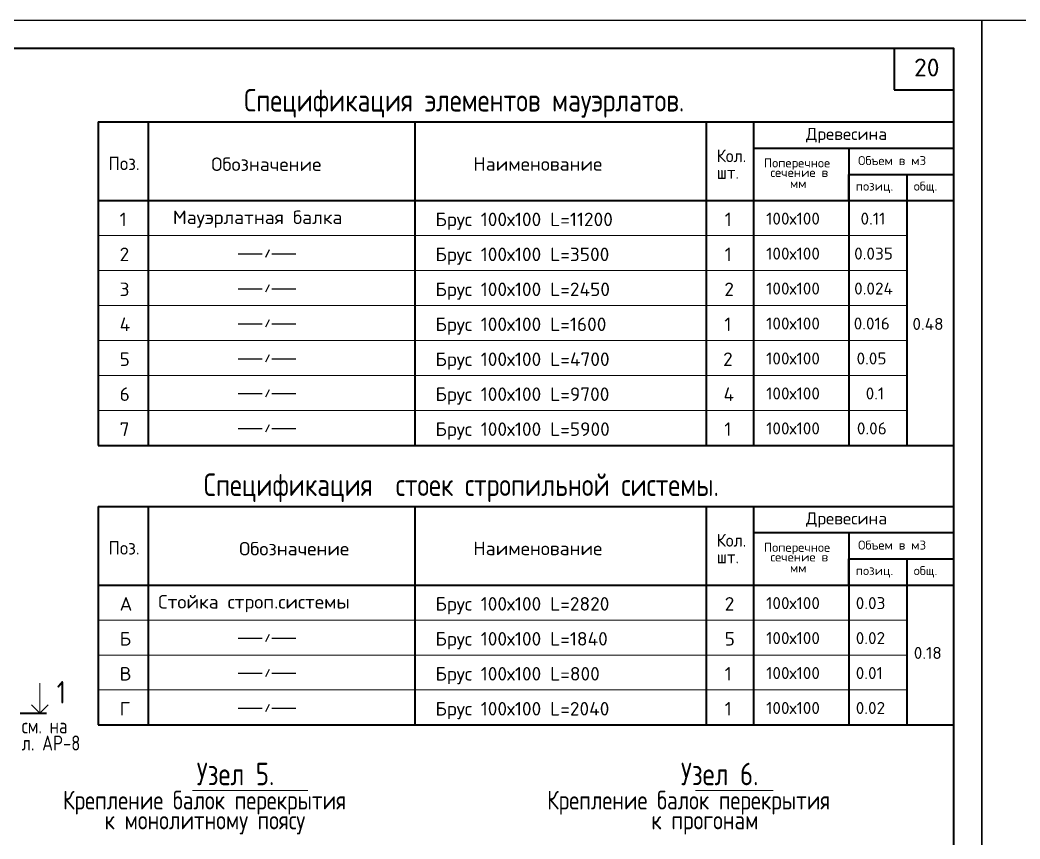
# Model space of a CAD drawing. Extents: x -12289450 to -10763036, y -7834513 to -6150123.
# Drawn here: x -11017333 to -11004010, y -7683168 to -7672261 of the extents above; entities that cross this region are included whole.
import ezdxf

# ---------------------------------------------------------------- set-up
doc = ezdxf.new("R2010")
doc.units = 0
doc.header["$LTSCALE"] = 25
for name, color, linetype in [('001-ПЕРЕГОРОДКИ', 5, 'Continuous'), ('Annotation - Text', 7, 'Continuous'), ('ArchiCAD', 7, 'Continuous'), ('EEE', 7, 'Continuous'), ('Новое', 51, 'Continuous'), ('Примечания', 7, 'Continuous')]:
    doc.layers.add(name, color=color, linetype=linetype)
doc.layers.add('СТЕНЫ', color=5, linetype='Continuous', lineweight=40)
doc.styles.add('GOST 2.304', font='cs_gost2304.shx')
doc.styles.get("Standard").update_dxf_attribs({"font": 'arial.ttf'})

msp = doc.modelspace()

# ---------------------------------------------------------------- linework, layer by layer
at = {"color": 7, "linetype": 'Continuous', "lineweight": 25, "ltscale": 75}
for points in [[(-11005517.5, -7674317.3), (-11005517.5, -7677460.1)], [(-11014428.2, -7675374.9), (-11014108.3, -7675374.9)], [(-11014015.4, -7675323.3), (-11014062.8, -7675422.2)], [(-11013976.5, -7675374.9), (-11013656.6, -7675374.9)], [(-11014428.2, -7675840.5), (-11014108.3, -7675840.5)], [(-11014015.4, -7675788.9), (-11014062.8, -7675887.8)], [(-11013976.5, -7675840.5), (-11013656.6, -7675840.5)], [(-11014428.2, -7676306.1), (-11014108.3, -7676306.1)], [(-11014015.4, -7676254.5), (-11014062.8, -7676353.4)], [(-11013976.5, -7676306.1), (-11013656.6, -7676306.1)], [(-11014428.2, -7676771.7), (-11014108.3, -7676771.7)], [(-11014015.4, -7676720.1), (-11014062.8, -7676819)], [(-11013976.5, -7676771.7), (-11013656.6, -7676771.7)], [(-11014428.2, -7677237.3), (-11014108.3, -7677237.3)], [(-11014015.4, -7677185.7), (-11014062.8, -7677284.6)], [(-11013976.5, -7677237.3), (-11013656.6, -7677237.3)], [(-11014428.2, -7677702.9), (-11014108.3, -7677702.9)], [(-11014015.4, -7677651.3), (-11014062.8, -7677750.2)], [(-11013976.5, -7677702.9), (-11013656.6, -7677702.9)], [(-11014428.2, -7680495.2), (-11014108.3, -7680495.2)], [(-11014015.4, -7680443.6), (-11014062.8, -7680542.5)], [(-11013976.5, -7680495.2), (-11013656.6, -7680495.2)], [(-11014015.4, -7680909.2), (-11014062.8, -7681008.1)], [(-11014428.2, -7680960.8), (-11014108.3, -7680960.8)], [(-11013976.5, -7680960.8), (-11013656.6, -7680960.8)], [(-11014428.2, -7681426.3), (-11014108.3, -7681426.3)], [(-11014015.4, -7681374.8), (-11014062.8, -7681473.7)], [(-11013976.5, -7681426.3), (-11013656.6, -7681426.3)]]:
    msp.add_lwpolyline(points, dxfattribs=at)
at = {"color": 7, "linetype": 'Continuous', "lineweight": 15, "ltscale": 75, "extrusion": (0, 1, 0)}
for elevation in [-7675132.1, -7675597.7, -7676063.3, -7676528.9, -7676994.5, -7677460.1, -7677925.7, -7677925.7, -7680252.4, -7680718, -7681183.6, -7681649.2, -7681649.2, -7681649.2]:
    msp.add_lwpolyline([(11016290.8, 0), (11005517.5, 0)], dxfattribs=dict(at, elevation=elevation))
at = {"linetype": 'Continuous', "lineweight": 40, "ltscale": 75, "extrusion": (0, 1, 0)}
for elevation in [-7677925.7, -7681649.2]:
    msp.add_lwpolyline([(11016290.8, 0), (11004894.6, 0)], dxfattribs=dict(at, elevation=elevation))
at = {"color": 0, "linetype": 'Continuous', "lineweight": 5, "ltscale": 75}
for points in [[(-11014768.3, -7682523.9), (-11013763.8, -7682523.9)], [(-11008331.1, -7682523.9), (-11007299.5, -7682523.9)]]:
    msp.add_lwpolyline(points, dxfattribs=at)
at = {"layer": '001-ПЕРЕГОРОДКИ', "lineweight": 18, "ltscale": 100}
msp.add_lwpolyline([(-11017068.7, -7681092.8), (-11017068.7, -7681492.2)], dxfattribs=at)
at = {"layer": '001-ПЕРЕГОРОДКИ', "lineweight": 35, "ltscale": 100}
msp.add_lwpolyline([(-11017329.2, -7681492.2), (-11016981.3, -7681492.2)], dxfattribs=at)
at = {"layer": 'ArchiCAD', "color": 7, "linetype": 'Continuous', "lineweight": 35}
msp.add_lwpolyline([(-11034519.4, -7672636.3), (-11004894.6, -7672636.3), (-11004894.6, -7694161.2), (-11034519.4, -7694161.2)], close=True, dxfattribs=at)
msp.add_lwpolyline([(-11034519.4, -7672636.3), (-11004894.6, -7672636.3), (-11004894.6, -7694161.2), (-11034519.4, -7694161.2)], close=True, dxfattribs=at)
at = {"layer": 'ArchiCAD', "color": 7, "linetype": 'Continuous', "lineweight": 35, "extrusion": (1, 0, 0), "elevation": -11005688.1}
msp.add_lwpolyline([(-7672636.3, 0), (-7673191.7, 0)], dxfattribs=at)
at = {"layer": 'ArchiCAD', "color": 7, "linetype": 'Continuous', "lineweight": 35, "extrusion": (0, 1, 0), "elevation": -7673191.7}
msp.add_lwpolyline([(11005688.1, 0), (11004894.6, 0)], dxfattribs=at)
at = {"layer": 'ArchiCAD', "color": 7, "linetype": 'Continuous', "lineweight": 40, "extrusion": (0, 1, 0)}
for elevation in [-7673619, -7674666.5, -7678739.2, -7679786.8]:
    msp.add_lwpolyline([(11016290.8, 0), (11004894.6, 0)], dxfattribs=dict(at, elevation=elevation))
at = {"layer": 'ArchiCAD', "color": 7, "linetype": 'Continuous', "lineweight": 40, "extrusion": (1, 0, 0)}
for points, elevation in [([(-7673619, 0), (-7677925.7, 0)], -11016290.8), ([(-7673619, 0), (-7677925.7, 0)], -11015624.4), ([(-7673619, 0), (-7677925.7, 0)], -11012073.2), ([(-7673619, 0), (-7677925.7, 0)], -11008190.4), ([(-7673619, 0), (-7677925.7, 0)], -11007560.9), ([(-7673968.2, 0), (-7677925.7, 0)], -11006289.4), ([(-7674317.3, 0), (-7677925.7, 0)], -11005517.5), ([(-7678739.2, 0), (-7681649.2, 0)], -11016290.8), ([(-7678739.2, 0), (-7681649.2, 0)], -11015624.4), ([(-7678739.2, 0), (-7681649.2, 0)], -11012073.2), ([(-7678739.2, 0), (-7681649.2, 0)], -11008190.4), ([(-7678739.2, 0), (-7681649.2, 0)], -11007560.9), ([(-7679088.4, 0), (-7681649.2, 0)], -11006289.4), ([(-7679437.6, 0), (-7681649.2, 0)], -11005517.5)]:
    msp.add_lwpolyline(points, dxfattribs=dict(at, elevation=elevation))
at = {"layer": 'ArchiCAD', "color": 7, "linetype": 'Continuous', "lineweight": 40}
for points in [[(-11007560.9, -7673968.2), (-11004894.6, -7673968.2)], [(-11006289.4, -7673968.2), (-11006289.4, -7674666.5), (-11006289.4, -7674317.3), (-11004894.6, -7674317.3)], [(-11007560.9, -7679088.4), (-11004894.6, -7679088.4)], [(-11006289.4, -7679088.4), (-11006289.4, -7679786.8), (-11006289.4, -7679437.6), (-11004894.6, -7679437.6)]]:
    msp.add_lwpolyline(points, dxfattribs=at)
at = {"layer": 'EEE', "lineweight": 15}
msp.add_line((-11015032.6, -7682523.9), (-11013499.5, -7682523.9), dxfattribs=at)
at = {"layer": 'Новое', "color": 7, "linetype": 'Continuous'}
for points in [[(-11036019.4, -7672261.3), (-11004519.6, -7672261.3), (-11004519.6, -7694536.2), (-11036019.4, -7694536.2)], [(-11036019.4, -7672261.3), (-11004519.6, -7672261.3), (-11004519.6, -7694536.2), (-11036019.4, -7694536.2)], [(-11004519.6, -7672261.3), (-10973019.7, -7672261.3), (-10973019.7, -7694536.2), (-11004519.6, -7694536.2)], [(-11004519.6, -7672261.3), (-10973019.7, -7672261.3), (-10973019.7, -7694536.2), (-11004519.6, -7694536.2)]]:
    msp.add_lwpolyline(points, close=True, dxfattribs=at)
at = {"layer": 'СТЕНЫ', "color": 5, "lineweight": 30}
for points in [[(-11017068.7, -7681492.2), (-11017179.7, -7681381.2)], [(-11017068.7, -7681492.2), (-11016957.7, -7681381.2)]]:
    msp.add_lwpolyline(points, dxfattribs=at)

# ---------------------------------------------------------------- texts
at = {"insert": (-11005421.4, -7672775), "char_height": 238.064, "width": 453.455, "attachment_point": 1}
msp.add_mtext('{\\Fsimplex|c0;20}', dxfattribs=at)
at = {"color": 7, "linetype": 'Continuous', "lineweight": 25, "ltscale": 75, "attachment_point": 1, "style": 'GOST 2.304'}
for s, insert, char_height, width in [('{\\Fsimplex|c0;1}', (-11016005.7, -7674826.4), 180, 3191.222), ('{\\Fsimplex|c204;Мауэрлатная балка}', (-11015296, -7674798.9), 180, 3191.222), ('{\\Fsimplex|c204;Брус \\Fsimplex|c0;100\\Fsimplex|c204;х\\Fsimplex|c0;100\\Fsimplex|c204; \\Fsimplex|c0;L=11200}', (-11011799.3, -7674826.4), 180, 3191.222), ('{\\Fsimplex|c0;1}', (-11007944.3, -7674826.4), 180, 3191.222), ('{\\Fsimplex|c0;100\\Fsimplex|c204;х\\Fsimplex|c0;100\\Fsimplex|c204; }', (-11007392.1, -7674826.4), 160, 3191.222), ('{\\Fsimplex|c0;0.11}', (-11006134.6, -7674826.4), 160, 3191.222), ('{\\Fsimplex|c0;2}', (-11016005.7, -7675292), 180, 3191.222), ('{\\Fsimplex|c204;Брус \\Fsimplex|c0;100\\Fsimplex|c204;х\\Fsimplex|c0;100\\Fsimplex|c204; \\Fsimplex|c0;L=3500}', (-11011799.3, -7675292), 180, 3191.222), ('{\\Fsimplex|c0;1}', (-11007944.3, -7675292), 180, 3191.222), ('{\\Fsimplex|c0;100\\Fsimplex|c204;х\\Fsimplex|c0;100\\Fsimplex|c204; }', (-11007392.1, -7675292), 160, 3191.222), ('{\\Fsimplex|c0;0.035}', (-11006219.5, -7675292), 160, 3191.222), ('{\\Fsimplex|c0;3}', (-11016005.7, -7675757.6), 180, 3191.222), ('{\\Fsimplex|c204;Брус \\Fsimplex|c0;100\\Fsimplex|c204;х\\Fsimplex|c0;100\\Fsimplex|c204; \\Fsimplex|c0;L=2450}', (-11011799.3, -7675757.6), 180, 3191.222), ('{\\Fsimplex|c0;2}', (-11007949.2, -7675757.6), 180, 3191.222), ('{\\Fsimplex|c0;100\\Fsimplex|c204;х\\Fsimplex|c0;100\\Fsimplex|c204; }', (-11007392.1, -7675757.6), 160, 3191.222), ('{\\Fsimplex|c0;0.024}', (-11006219.5, -7675757.6), 160, 3191.222), ('{\\Fsimplex|c0;4}', (-11016005.7, -7676223.2), 180, 3191.222), ('{\\Fsimplex|c204;Брус \\Fsimplex|c0;100\\Fsimplex|c204;х\\Fsimplex|c0;100\\Fsimplex|c204; \\Fsimplex|c0;L=1600}', (-11011799.3, -7676223.2), 180, 3191.222), ('{\\Fsimplex|c0;1}', (-11007949.2, -7676223.2), 180, 3191.222), ('{\\Fsimplex|c0;100\\Fsimplex|c204;х\\Fsimplex|c0;100\\Fsimplex|c204; }', (-11007392.1, -7676223.2), 160, 3191.222), ('{\\Fsimplex|c0;0.016}', (-11006225.7, -7676223.2), 160, 3191.222), ('{\\Fsimplex|c0;0.48}', (-11005442.8, -7676228.9), 160, 3191.222), ('{\\Fsimplex|c204;5}', (-11016005.7, -7676688.8), 180, 3191.222), ('{\\Fsimplex|c204;Брус \\Fsimplex|c0;100\\Fsimplex|c204;х\\Fsimplex|c0;100\\Fsimplex|c204; \\Fsimplex|c0;L=4700}', (-11011799.3, -7676688.8), 180, 3191.222), ('{\\Fsimplex|c0;2}', (-11007965.7, -7676688.8), 180, 3191.222), ('{\\Fsimplex|c0;100\\Fsimplex|c204;х\\Fsimplex|c0;100\\Fsimplex|c204; }', (-11007392.1, -7676688.8), 160, 3191.222), ('{\\Fsimplex|c0;0.05}', (-11006187.4, -7676688.8), 160, 3191.222), ('{\\Fsimplex|c204;6}', (-11016005.7, -7677154.4), 180, 3191.222), ('{\\Fsimplex|c204;Брус \\Fsimplex|c0;100\\Fsimplex|c204;х\\Fsimplex|c0;100\\Fsimplex|c204; \\Fsimplex|c0;L=9700}', (-11011799.3, -7677154.4), 180, 3191.222), ('{\\Fsimplex|c204;4}', (-11007960, -7677154.4), 180, 3191.222), ('{\\Fsimplex|c0;100\\Fsimplex|c204;х\\Fsimplex|c0;100\\Fsimplex|c204; }', (-11007392.1, -7677154.4), 160, 3191.222), ('{\\Fsimplex|c0;0.1}', (-11006065.8, -7677154.4), 160, 3191.222), ('{\\Fsimplex|c204;7}', (-11016005.7, -7677620), 180, 3191.222), ('{\\Fsimplex|c204;Брус \\Fsimplex|c0;100\\Fsimplex|c204;х\\Fsimplex|c0;100\\Fsimplex|c204; \\Fsimplex|c0;L=5900}', (-11011799.3, -7677620), 180, 3191.222), ('{\\Fsimplex|c0;1}', (-11007949.2, -7677620), 180, 3191.222), ('{\\Fsimplex|c0;100\\Fsimplex|c204;х\\Fsimplex|c0;100\\Fsimplex|c204; }', (-11007392.1, -7677620), 160, 3191.222), ('{\\Fsimplex|c0;0.06}', (-11006183.3, -7677620), 160, 3191.222), ('{\\Fsimplex|c0;A}', (-11016005.7, -7679946.7), 180, 3191.222), ('{\\Fsimplex|c204;Стойка строп.системы}', (-11015492.4, -7679919.2), 180, 3648.766), ('{\\Fsimplex|c204;Брус \\Fsimplex|c0;100\\Fsimplex|c204;х\\Fsimplex|c0;100\\Fsimplex|c204; \\Fsimplex|c0;L=2820}', (-11011799.3, -7679946.7), 180, 3191.222), ('{\\Fsimplex|c0;2}', (-11007944.3, -7679946.7), 180, 3191.222), ('{\\Fsimplex|c0;100\\Fsimplex|c204;х\\Fsimplex|c0;100\\Fsimplex|c204; }', (-11007392.1, -7679946.7), 160, 3191.222), ('{\\Fsimplex|c0;0.03}', (-11006198.2, -7679946.7), 160, 3191.222), ('{\\Fsimplex|c204;Б}', (-11016005.7, -7680412.3), 180, 3191.222), ('{\\Fsimplex|c204;Брус \\Fsimplex|c0;100\\Fsimplex|c204;х\\Fsimplex|c0;100\\Fsimplex|c204; \\Fsimplex|c0;L=1840}', (-11011799.3, -7680412.3), 180, 3191.222), ('{\\Fsimplex|c0;5}', (-11007944.3, -7680412.3), 180, 3191.222), ('{\\Fsimplex|c0;100\\Fsimplex|c204;х\\Fsimplex|c0;100\\Fsimplex|c204; }', (-11007392.1, -7680412.3), 160, 3191.222), ('{\\Fsimplex|c0;0.02}', (-11006198.2, -7680412.3), 160, 3191.222), ('{\\Fsimplex|c0;0.18}', (-11005425.1, -7680610.1), 160, 3191.222), ('{\\Fsimplex|c204;В}', (-11016005.7, -7680877.9), 180, 3191.222), ('{\\Fsimplex|c204;Брус \\Fsimplex|c0;100\\Fsimplex|c204;х\\Fsimplex|c0;100\\Fsimplex|c204; \\Fsimplex|c0;L=800}', (-11011799.3, -7680877.9), 180, 3191.222), ('{\\Fsimplex|c0;1}', (-11007944.3, -7680877.9), 180, 3191.222), ('{\\Fsimplex|c0;100\\Fsimplex|c204;х\\Fsimplex|c0;100\\Fsimplex|c204; }', (-11007392.1, -7680877.9), 160, 3191.222), ('{\\Fsimplex|c0;0.01}', (-11006198.2, -7680877.9), 160, 3191.222), ('{\\Fsimplex|c204;Г}', (-11016005.7, -7681343.5), 180, 3191.222), ('{\\Fsimplex|c204;Брус \\Fsimplex|c0;100\\Fsimplex|c204;х\\Fsimplex|c0;100\\Fsimplex|c204; \\Fsimplex|c0;L=2040}', (-11011799.3, -7681343.5), 180, 3191.222), ('{\\Fsimplex|c0;1}', (-11007944.3, -7681343.5), 180, 3191.222), ('{\\Fsimplex|c0;100\\Fsimplex|c204;х\\Fsimplex|c0;100\\Fsimplex|c204; }', (-11007392.1, -7681343.5), 160, 3191.222), ('{\\Fsimplex|c0;0.02}', (-11006198.2, -7681343.5), 160, 3191.222)]:
    msp.add_mtext(s, dxfattribs=dict(at, insert=insert, char_height=char_height, width=width))
at = {"layer": 'Annotation - Text', "color": 0, "lineweight": 25, "style": 'GOST 2.304'}
for s, height, p in [('Спецификация элементов мауэрлатов.', 300, (-11014346.7, -7673479.7)), ('Спецификация  стоек стропильной системы.', 300, (-11014884.2, -7678600)), ('Узел 5.', 300, (-11014978.6, -7682452.1)), ('Узел 6.', 300, (-11008527.8, -7682452.1)), ('Крепление балок перекрытия', 250, (-11016760.7, -7682775.1)), ('Крепление балок перекрытия', 250, (-11010309.9, -7682775.1)), ('к монолитному поясу', 250, (-11016206, -7683040)), ('к прогонам', 250, (-11008921.5, -7683040))]:
    msp.add_text(s, height=height, dxfattribs=at).set_placement(p)
at = {"layer": 'Annotation - Text', "color": 0, "lineweight": 25, "width": 1575.721, "attachment_point": 1, "style": 'GOST 2.304'}
for s, insert, char_height in [('{\\Fsimplex|c204;Древесина}', (-11006861, -7673698.2), 160), ('\\Fsimplex.shx;\\W0.9213366588;\\T1.0000000000;\\o\\lПоз.', (-11016155.2, -7674080.4), 180), ('\\Fsimplex.shx;\\W1.0000000000;\\T1.0000000000;\\o\\lОбозначение', (-11014784, -7674091.7), 180), ('\\Fsimplex.shx;\\W1.0000000000;\\T1.0000000000;\\o\\lНаименование', (-11011294.1, -7674088.2), 180), ('\\Fsimplex.shx;\\W0.9039529482;\\T1.0000000000;\\o\\lКол.', (-11008051.5, -7673984.7), 170), ('{\\Fsimplex|c204;Поперечное}', (-11007422.1, -7674104.1), 120), ('{\\Fsimplex|c204;Объем в м3}', (-11006166.7, -7674073.6), 120), ('{\\Fsimplex|c204;\\W0.90395;шт\\Fsimplex|c0;.}', (-11008051.5, -7674206.5), 170), ('{\\Fsimplex|c204;сечение в }', (-11007335.7, -7674232.2), 120), ('{\\Fsimplex|c204; мм}', (-11007154.7, -7674378.3), 120), ('{\\Fsimplex|c204;позиц. }', (-11006197.7, -7674413.7), 120), ('{\\Fsimplex|c204;общ.}', (-11005425.8, -7674413.7), 120), ('{\\Fsimplex|c204;Древесина}', (-11006861, -7678818.4), 160), ('\\Fsimplex.shx;\\W0.9039529482;\\T1.0000000000;\\o\\lКол.', (-11008051.5, -7679105), 170), ('\\Fsimplex.shx;\\W0.9213366588;\\T1.0000000000;\\o\\lПоз.', (-11016155.2, -7679200.7), 180), ('\\Fsimplex.shx;\\W1.0000000000;\\T1.0000000000;\\o\\lОбозначение', (-11014413.2, -7679211.9), 180), ('\\Fsimplex.shx;\\W1.0000000000;\\T1.0000000000;\\o\\lНаименование', (-11011294.1, -7679208.5), 180), ('{\\Fsimplex|c204;Поперечное}', (-11007422.1, -7679224.3), 120), ('{\\Fsimplex|c204;Объем в м3}', (-11006166.7, -7679193.9), 120), ('{\\Fsimplex|c204;\\W0.90395;шт\\Fsimplex|c0;.}', (-11008051.5, -7679326.7), 170), ('{\\Fsimplex|c204;сечение в }', (-11007335.7, -7679352.4), 120), ('{\\Fsimplex|c204; мм}', (-11007154.7, -7679498.5), 120), ('{\\Fsimplex|c204;позиц. }', (-11006197.7, -7679533.9), 120), ('{\\Fsimplex|c204;общ.}', (-11005425.8, -7679533.9), 120)]:
    msp.add_mtext(s, dxfattribs=dict(at, insert=insert, char_height=char_height))
at = {"layer": 'Примечания', "color": 7, "lineweight": 25, "attachment_point": 4}
for s, insert, char_height in [('{\\fGOST 2.304 type A|b0|i0|c0|p34;1}', (-11016842.9, -7681214.9), 300), ('{\\fGOST 2.304 type A|b0|i0|c204|p34;см. на}', (-11017310.7, -7681661.4), 200), ('{\\fGOST 2.304 type A|b0|i0|c204|p34;л. АР-\\fGOST 2.304 type A|b0|i0|c0|p34;8}', (-11017310.7, -7681890.1), 200)]:
    msp.add_mtext(s, dxfattribs=dict(at, insert=insert, char_height=char_height))

doc.saveas('drawing.dxf')
